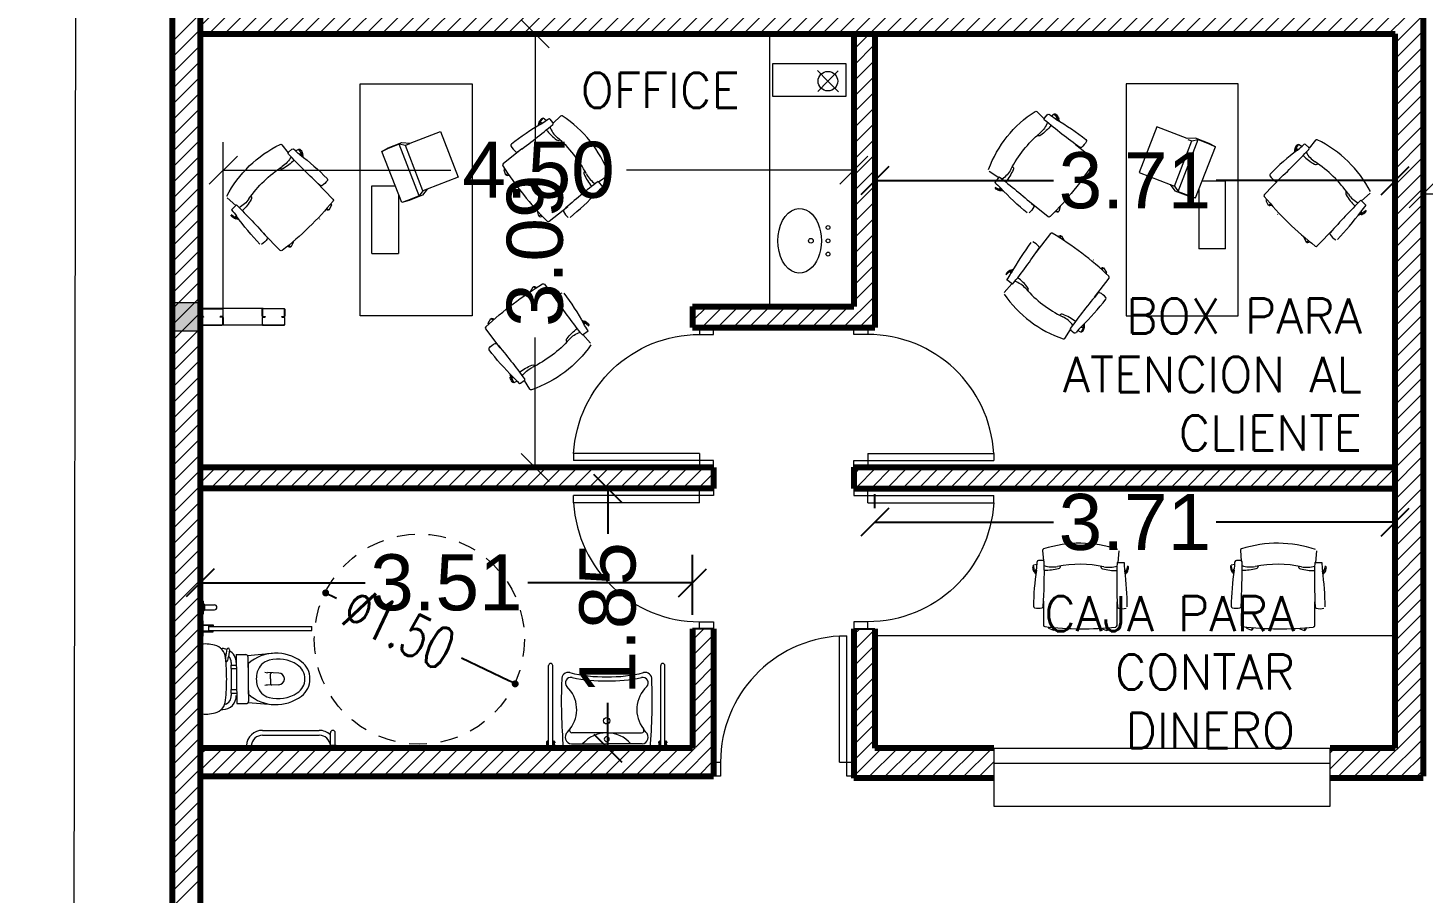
# Model space of a CAD drawing. Header units: inches. Extents: x 2 to 337, y 2 to 182.
# Drawn here: x 28.96 to 38.92, y 112.32 to 118.49 of the extents above; entities that cross this region are included whole.
import ezdxf

# ---------------------------------------------------------------- set-up
doc = ezdxf.new("R2010")
doc.units = ezdxf.units.IN
doc.header["$MEASUREMENT"] = 0
for name, pattern in [('ACAD_ISO10W100', [18, 12, -3, 0, -3]), ('HIDDEN2', [4.7625, 3.175, -1.5875]), ('LÍNEAS_OCULTAS2', [0.1875, 0.125, -0.0625])]:
    doc.linetypes.add(name, pattern=pattern)
for name, color, linetype, lineweight in [('01 eje', 30, 'ACAD_ISO10W100', 9), ('ARQ-CARPINTERIAS', 4, 'Continuous', 9), ('IS-SANITARIOS', 6, 'Continuous', 9), ('L COTAS', 1, 'Continuous', 9), ('L EQUIP', 6, 'Continuous', 9), ('l muro', 5, 'Continuous', 80), ('L PROYEC', 4, 'HIDDEN2', 9), ('LAVADO MU', 10, 'Continuous', 5), ('smr acero', 170, 'Continuous', 15)]:
    doc.layers.add(name, color=color, linetype=linetype, lineweight=lineweight)
for name, color, linetype in [('01-COTAS ESTRUCTURA', 9, 'Continuous'), ('ARQ-TXTS LOCAL', 3, 'Continuous'), ('nnn', 32, 'Continuous')]:
    doc.layers.add(name, color=color, linetype=linetype)
doc.styles.add('2mm para 1.100', font='ARIAL.TTF')
doc.styles.add('COTAS', font='ROMANS.shx', dxfattribs={"width": 0.7})
doc.styles.add('RomanS', font='romans.shx')
doc.dimstyles.new('COTA-S-S-2-100', dxfattribs={"dimtxt": 0.3, "dimasz": 0.05, "dimexe": 0, "dimexo": 0, "dimgap": 0.08, "dimtad": 1, "dimzin": 0, "dimdsep": 46, "dimtxsty": 'COTAS', "dimblk1": 'DOT', "dimblk2": 'DOT', "dimsah": 1, "dimcen": 0.1, "dimclrd": 1, "dimclre": 252, "dimclrt": 2, "dimadec": 0, "dimazin": 0, "dimtfac": 1, "dimtix": 1, "dimtmove": 2, "dimatfit": 3, "dimldrblk": 'DOT', "dimfxl": 0, "dimtolj": 1, "dimtzin": 0, "dimarcsym": 0})
doc.dimstyles.new('cotas 1.100', dxfattribs={"dimscale": 2, "dimtxt": 0.2, "dimasz": 0.1, "dimexe": 0.1, "dimexo": 0.05, "dimgap": 0.05, "dimtad": 0, "dimzin": 0, "dimdsep": 46, "dimtxsty": '2mm para 1.100', "dimblk": 'OBLIQUE', "dimcen": 0.09, "dimclrd": 256, "dimclre": 256, "dimclrt": 256, "dimaunit": 1, "dimadec": 3, "dimazin": 0, "dimtfac": 1, "dimtofl": 0, "dimtmove": 2, "dimatfit": 3, "dimfxl": 0, "dimtolj": 1, "dimtzin": 0, "dimlwd": -1, "dimlwe": -1, "dimarcsym": 0})

# ---------------------------------------------------------------- blocks, each defined once
blk = doc.blocks.new('terreno1')
at = {"layer": '01 eje', "ltscale": 0.05}
blk.add_line((2858.8129, 860.3283), (2858.8129, 730.799), dxfattribs=at)
blk = doc.blocks.new('KÑ´KÑ´KLÑ')
at = {"linetype": 'ByBlock'}
for p, q in [((-0.4898, 0.87), (-0.6165, 0.5446)), ((-0.2738, 0.7859), (-0.4898, 0.87)), ((-0.365, 0.4467), (-0.2394, 0.7691)), ((-0.3387, 0.4092), (-0.1947, 0.779)), ((-0.2143, 0.79), (-0.2738, 0.7859)), ((-0.269, 0.7807), (-0.2394, 0.7691)), ((-0.2394, 0.7691), (-0.1947, 0.779)), ((-0.1167, 0.752), (-0.2143, 0.79)), ((-0.2133, 0.3637), (-0.0716, 0.7276)), ((-0.1947, 0.779), (-0.1178, 0.749)), ((-0.1178, 0.749), (-0.0716, 0.7276)), ((-0.0716, 0.7276), (-0.1167, 0.752)), ((-0.6165, 0.5446), (-0.3946, 0.4582)), ((-0.3946, 0.4582), (-0.3606, 0.4143)), ((-0.3946, 0.4582), (-0.365, 0.4467)), ((-0.365, 0.4467), (-0.3387, 0.4092)), ((-0.3606, 0.4143), (-0.2659, 0.3774)), ((-0.3387, 0.4092), (-0.2618, 0.3792)), ((-0.1905, 0.4224), (-0.1905, 0)), ((0, 0.4826), (-0.167, 0.4826)), ((0, 0), (0, 0.4826)), ((-0.2659, 0.3774), (-0.2133, 0.3637)), ((-0.2618, 0.3792), (-0.2133, 0.3637)), ((0, 0), (-0.1905, 0))]:
    blk.add_line(p, q, dxfattribs=at)
blk = doc.blocks.new('HLHLHL')
at = {"linetype": 'ByBlock'}
for p, q in [((-0.151, 0.6844), (-0.1251, 0.7272)), ((-0.1023, 0.7134), (-0.1251, 0.7272)), ((-0.0533, 0.7047), (-0.0751, 0.7259)), ((-0.0044, 0.7577), (-0.0507, 0.7006)), ((-0.1498, 0.6781), (-0.1486, 0.6757)), ((-0.1468, 0.6831), (-0.1446, 0.6789)), ((-0.1428, 0.6861), (-0.1406, 0.682)), ((-0.1379, 0.6877), (-0.1365, 0.6851)), ((-0.2509, 0.4912), (-0.3697, 0.3692)), ((-0.35, 0.3317), (-0.3585, 0.3277)), ((-0.3585, 0.3277), (-0.3422, 0.2933)), ((-0.3243, 0.3018), (-0.3422, 0.2933)), ((0.3194, 0.3283), (0.3555, 0.2931)), ((0.3851, 0.3785), (0.3232, 0.3246)), ((-0.2737, 0.2276), (-0.275, 0.2285)), ((0.3094, 0.231), (0.307, 0.2322)), ((0.3142, 0.2342), (0.31, 0.2363)), ((0.3172, 0.2383), (0.313, 0.2404)), ((0.3157, 0.23), (0.3578, 0.257)), ((0.3186, 0.2432), (0.316, 0.2445)), ((0.0065, 0.003), (0.1253, 0.125)), ((-0.087, 0.0656), (-0.0723, 0.0306)), ((-0.0528, 0.0388), (-0.0723, 0.0306))]:
    blk.add_line(p, q, dxfattribs=at)
for centre, radius, start, end in [((-0.0607, 0.6579), 0.1, 139.91299, 157.81067), ((-0.1296, 0.7158), 0.01, 70.95789, 139.91299), ((-0.4379, 1.0841), 0.5, 307.44147, 314.24504), ((-0.082, 0.7187), 0.01, 45.7661, 134.24504), ((-0.0602, 0.6975), 0.01, 317.23744, 45.7661), ((0.0034, 0.7514), 0.01, 63.98188, 140.98507), ((-0.364, -0.0013), 0.8476, 27.55031, 63.98188), ((1.0047, -0.7999), 1.8728, 127.44147, 135.37421), ((-2.9674, 3.386), 3.9698, 312.64761, 317.23744), ((-0.1358, 0.6729), 0.02, 68.14173, 187.57547), ((-0.144, 0.6919), 0.01, 157.81067, 226.76577), ((0.1656, 0.9056), 0.3653, 224.86043, 240.98534), ((0.0929, 0.7577), 0.185, 207.75984, 237.07494), ((-0.467, -0.107), 0.8451, 34.45725, 57.07494), ((-0.3211, 0.5087), 0.01, 135.37421, 213.23348), ((-0.2249, 0.5717), 0.125, 213.23348, 238.68245), ((-0.0019, 0.6036), 0.02, 240.98534, 315.7661), ((-0.2847, 0.4735), 0.01, 238.68245, 312.64761), ((-0.3625, 0.3623), 0.01, 135.7661, 219.4478), ((1.4092, 1.82), 2.3044, 219.4478, 232.08439), ((-0.3467, 0.3309), 0.01, 141.80642, 193.28167), ((3.0916, -2.5131), 3.9698, 134.29476, 138.88458), ((0.2309, 0.3769), 0.02, 135.7661, 210.54685), ((0.5283, 0.5524), 0.3653, 210.54685, 226.67176), ((0.3824, 0.4758), 0.185, 214.45725, 243.77235), ((-0.3323, 0.3004), 0.01, 217.47379, 286.42889), ((-0.3577, 0.3867), 0.1, 286.42889, 293.27884), ((-1.199, 1.3456), 1.8728, 316.15798, 324.09072), ((-1.199, 1.3456), 1.8728, 316.15798, 324.09072), ((0.3037, 0.2449), 0.02, 263.95672, 23.39046), ((0.323, 0.2372), 0.01, 224.76642, 293.72152), ((0.7229, -0.0461), 0.5, 137.28715, 144.09072), ((0.2868, 0.3196), 0.1, 293.72152, 311.6192), ((0.3465, 0.2523), 0.01, 311.6192, 20.5743), ((-0.062, 0.0372), 0.01, 214.95789, 283.91299), ((-0.0837, 0.1246), 0.1, 283.91299, 292.80542), ((-0.0007, 0.01), 0.01, 232.08439, 315.7661), ((0.1084, 0.0907), 0.01, 138.88458, 212.84974), ((0.205, 0.1531), 0.125, 212.84974, 238.29871)]:
    blk.add_arc(centre, radius, start, end, dxfattribs=at)
blk = doc.blocks.new('_Oblique')
at = {"color": 0, "linetype": 'ByBlock', "lineweight": -2}
blk.add_line((-0.5, -0.5), (0.5, 0.5), dxfattribs=at)
blk = doc.blocks.new('*D95')
at = {"layer": 'Defpoints', "color": 0}
for p in [(29.3606, 156.7693), (30.1906, 156.768), (29.9908, 31.9487)]:
    blk.add_point(p, dxfattribs=at)
at = {"layer": 'L COTAS'}
for p, q in [((30.0906, 156.7681), (29.1606, 156.7696)), ((29.3606, 156.7693), (29.2621, 95.2691)), ((29.1607, 31.95), (29.2592, 93.4503)), ((29.8908, 31.9489), (28.9607, 31.9503))]:
    blk.add_line(p, q, dxfattribs=at)
at = {"layer": 'L COTAS', "xscale": 0.2, "yscale": 0.2, "zscale": 0.2}
for p, rotation in [((29.3606, 156.7693), 89.90828215739022), ((29.1607, 31.95), 269.9082821573902)]:
    blk.add_blockref('_Oblique', p, dxfattribs=dict(at, rotation=rotation))
at = {"layer": 'L COTAS', "insert": (29.2606, 94.3597), "char_height": 0.4, "attachment_point": 5, "rotation": 89.90828, "style": '2mm para 1.100'}
blk.add_mtext('\\A1;124.82', dxfattribs=at)
blk = doc.blocks.new('*D213')
at = {"layer": 'Defpoints', "color": 0}
for p in [(38.9159, 117.3093), (44.7683, 117.3093), (38.9159, 117.1262)]:
    blk.add_point(p, dxfattribs=at)
at = {"layer": 'L COTAS'}
for p, q in [((38.9159, 117.2262), (38.9159, 117.5093)), ((44.7683, 117.4093), (44.7683, 117.5093)), ((38.9159, 117.3093), (41.2211, 117.3093)), ((44.7683, 117.3093), (42.4631, 117.3093))]:
    blk.add_line(p, q, dxfattribs=at)
at = {"layer": 'L COTAS', "xscale": 0.2, "yscale": 0.2, "zscale": 0.2, "rotation": 180}
blk.add_blockref('_Oblique', (38.9159, 117.3093), dxfattribs=at)
at = {"layer": 'L COTAS', "xscale": 0.2, "yscale": 0.2, "zscale": 0.2}
blk.add_blockref('_Oblique', (44.7683, 117.3093), dxfattribs=at)
at = {"layer": 'L COTAS', "insert": (41.8421, 117.3093), "char_height": 0.4, "attachment_point": 5, "style": '2mm para 1.100'}
blk.add_mtext('\\A1;5.85', dxfattribs=at)
blk = doc.blocks.new('lav 2')
at = {"layer": 'L EQUIP'}
for centre, radius in [((912.3155, -474.6043), 0.0138), ((912.1932, -474.6995, -0.02), 0.0168), ((912.3156, -474.6993, -0.02), 0.0138), ((912.3157, -474.7943), 0.0138)]:
    blk.add_circle(centre, radius, dxfattribs=at)
at = {"layer": 'L EQUIP', "extrusion": (0, 0, -1)}
for start_param, end_param in [(5.814355, 9.893608), (3.610423, 5.814355)]:
    blk.add_ellipse((912.1124, -474.6996), major_axis=(0.0003, -0.2305), ratio=0.673946, start_param=start_param, end_param=end_param, dxfattribs=at)
blk = doc.blocks.new('*D72')
at = {"layer": 'Defpoints', "color": 0}
for p in [(34.8534, 117.4774), (34.8534, 117.4774), (30.3552, 116.2722)]:
    blk.add_point(p, dxfattribs=at)
at = {"layer": 'L COTAS'}
for p, q in [((30.3552, 116.3722), (30.3552, 117.6774)), ((34.8534, 117.5774), (34.8534, 117.6774)), ((30.3552, 117.4774), (31.9774, 117.4774)), ((34.8534, 117.4774), (33.2312, 117.4774))]:
    blk.add_line(p, q, dxfattribs=at)
at = {"layer": 'L COTAS', "xscale": 0.2, "yscale": 0.2, "zscale": 0.2, "rotation": 180}
blk.add_blockref('_Oblique', (30.3552, 117.4774), dxfattribs=at)
at = {"layer": 'L COTAS', "xscale": 0.2, "yscale": 0.2, "zscale": 0.2}
blk.add_blockref('_Oblique', (34.8534, 117.4774), dxfattribs=at)
at = {"layer": 'L COTAS', "insert": (32.6043, 117.4774), "char_height": 0.4, "attachment_point": 5, "style": '2mm para 1.100'}
blk.add_mtext('\\A1;4.50', dxfattribs=at)
blk = doc.blocks.new('*D73')
at = {"layer": 'Defpoints', "color": 0}
for p in [(31.8583, 118.4498), (32.58, 118.4498), (31.8583, 115.355)]:
    blk.add_point(p, dxfattribs=at)
at = {"layer": 'L COTAS'}
for p, q in [((31.9583, 118.4498), (32.78, 118.4498)), ((32.58, 118.4498), (32.58, 117.5222)), ((32.58, 115.355), (32.58, 116.2826)), ((31.9583, 115.355), (32.78, 115.355))]:
    blk.add_line(p, q, dxfattribs=at)
at = {"layer": 'L COTAS', "xscale": 0.2, "yscale": 0.2, "zscale": 0.2}
for p, rotation in [((32.58, 118.4498), 90), ((32.58, 115.355), 270)]:
    blk.add_blockref('_Oblique', p, dxfattribs=dict(at, rotation=rotation))
at = {"layer": 'L COTAS', "insert": (32.58, 116.9024), "char_height": 0.4, "attachment_point": 5, "rotation": 90, "style": '2mm para 1.100'}
blk.add_mtext('\\A1;3.09', dxfattribs=at)
blk = doc.blocks.new('SE-PM01$0$P3')
for p, q in [((6.9999, 19.56), (6.0999, 19.56)), ((6.0999, 19.5086), (6.0999, 19.56)), ((6.9999, 19.5086), (6.9999, 19.56))]:
    blk.add_line(p, q)
at = {"ltscale": 200}
blk.add_line((6.9999, 19.5086), (6.0999, 19.5086), dxfattribs=at)
for points in [[(7.0999, 19.61), (7.0999, 19.56), (6.9999, 19.56), (6.9999, 19.61)], [(7.0999, 18.66), (7.0999, 18.61), (6.9999, 18.61), (6.9999, 18.66)]]:
    blk.add_lwpolyline(points, close=True, dxfattribs=at)
blk.add_arc((6.9999, 19.56), 0.9, 183.27628, 270, dxfattribs=at)
blk = doc.blocks.new('BAREBA60VS')
for p, q in [((-0.049, 0.0028), (-0.049, -0.0012)), ((-0.049, 0.0028), (0.049, 0.0028)), ((0.049, 0.0028), (0.049, -0.0012)), ((-0.049, -0.0012), (0.049, -0.0012)), ((-0.0348, -0.012), (-0.0348, -0.006)), ((-0.0338, -0.003), (-0.0264, -0.003)), ((-0.0338, -0.015), (-0.0338, -0.003)), ((-0.0338, -0.009), (-0.0264, -0.009)), ((-0.0338, -0.015), (-0.0264, -0.015)), ((-0.0298, -0.0415), (-0.0298, -0.0341)), ((-0.0298, -0.0341), (-0.0261, -0.0341)), ((-0.0298, -0.0415), (-0.0261, -0.0415)), ((-0.0264, -0.015), (-0.0264, -0.003)), ((-0.0262, -0.0012), (-0.0262, -0.0442)), ((-0.0222, -0.0012), (-0.0222, -0.0442)), ((-0.022, -0.0378), (-0.022, -0.0329)), ((-0.022, -0.0378), (-0.022, -0.0428)), ((-0.0201, -0.0378), (-0.0201, -0.0329)), ((-0.0201, -0.0341), (-0.0199, -0.0341)), ((-0.0201, -0.0378), (-0.0201, -0.0428)), ((-0.0201, -0.0415), (-0.0199, -0.0415)), ((-0.0199, -0.0341), (-0.0199, -0.032)), ((-0.0199, -0.0415), (-0.0199, -0.0437)), ((-0.015, -0.0012), (-0.015, -0.5862)), ((0.015, -0.0012), (0.015, -0.5862)), ((0.0199, -0.0341), (0.0199, -0.032)), ((0.0201, -0.0341), (0.0199, -0.0341)), ((0.0199, -0.0415), (0.0199, -0.0437)), ((0.0201, -0.0415), (0.0199, -0.0415)), ((0.0201, -0.0378), (0.0201, -0.0329)), ((0.0201, -0.0378), (0.0201, -0.0428)), ((0.022, -0.0378), (0.022, -0.0329)), ((0.022, -0.0378), (0.022, -0.0428)), ((0.0222, -0.0012), (0.0222, -0.0442)), ((0.0298, -0.0341), (0.0261, -0.0341)), ((0.0298, -0.0415), (0.0261, -0.0415)), ((0.0262, -0.0012), (0.0262, -0.0442)), ((0.0338, -0.003), (0.0264, -0.003)), ((0.0264, -0.015), (0.0264, -0.003)), ((0.0338, -0.009), (0.0264, -0.009)), ((0.0338, -0.015), (0.0264, -0.015)), ((0.0298, -0.0415), (0.0298, -0.0341)), ((0.0338, -0.015), (0.0338, -0.003)), ((0.0348, -0.012), (0.0348, -0.006))]:
    blk.add_line(p, q)
for centre, radius, start, end in [((-0.0343, -0.009), 0.00515, 90, 270), ((-0.0297, -0.006), 0.00505, 143.53927, 216.46073), ((-0.0297, -0.012), 0.00505, 143.53927, 216.46073), ((-0.0242, -0.0442), 0.002, 180, 0), ((-0.0211, -0.0329), 0.000924, 0, 180), ((-0.0211, -0.0428), 0.000924, 180, 0), ((-0.0224, -0.0378), 0.0064, 293.1798, 66.8202), ((0.0224, -0.0378), 0.0064, 113.1798, 246.8202), ((0.0211, -0.0329), 0.000924, 0, 180), ((0.0211, -0.0428), 0.000924, 180, 0), ((0.0242, -0.0442), 0.002, 180, 0), ((0.0297, -0.006), 0.00505, 323.53927, 36.46073), ((0.0297, -0.012), 0.00505, 323.53927, 36.46073), ((0.0343, -0.009), 0.00515, 270, 90), ((0, -0.5862), 0.015, 180, 0)]:
    blk.add_arc(centre, radius, start, end)
blk = doc.blocks.new('LAVATVS')
for p, q in [((0, 0), (-0.31, 0)), ((0, 0), (0.31, 0)), ((-0.2521, -0.0292), (-0.0002, -0.0292)), ((0.2521, -0.0292), (0.0002, -0.0292)), ((-0.2797, -0.1136), (-0.2619, -0.1358)), ((-0.0002, -0.1084), (-0.2486, -0.1084)), ((0.0002, -0.1084), (0.2486, -0.1084)), ((0.2797, -0.1136), (0.2619, -0.1358))]:
    blk.add_line(p, q)
blk.add_circle((0.0002, -0.1944), 0.0225)
for centre, radius, start, end in [((3.5059, -0.333), 3.8304, 175.01208, 182.31365), ((-3.5059, -0.333), 3.8304, 357.68635, 4.98792), ((-0.247, -0.0775), 0.0487, 96.08018, 227.82749), ((-0.0002, 0.1175), 0.226, 220.48229, 270), ((0.0002, -0.0636), 0.0175, 90, 270), ((0.0002, 0.1175), 0.226, 270, 319.51771), ((0.0002, -0.0636), 0.0175, 270, 90), ((0.247, -0.0775), 0.0487, 312.17251, 83.91982), ((-0.4382, -0.2741), 0.224, 312.98075, 38.12389), ((-0.2486, -0.1254), 0.0169, 90, 218.12389), ((0.4382, -0.2741), 0.224, 141.87611, 227.01925), ((0.2486, -0.1254), 0.0169, 321.87611, 90), ((-0.2742, -0.492), 0.0474, 174.70169, 283.49377), ((-0.256, -0.4645), 0.0397, 138.03371, 282.1111), ((-0.0245, -1.5005), 1.0219, 88.59015, 102.6135), ((0.0245, -1.5005), 1.0219, 77.3865, 91.40985), ((0.0142, -1.5817), 1.102, 90.73498, 90.74064), ((0.256, -0.4645), 0.0397, 257.8889, 41.96629), ((0.2742, -0.492), 0.0474, 256.50623, 5.29831), ((-0.025, -1.4861), 0.9775, 88.54245, 104.1034), ((0.0135, -1.5678), 1.059, 90.72331, 90.7292), ((0.025, -1.4861), 0.9775, 75.8966, 91.45755)]:
    blk.add_arc(centre, radius, start, end)
blk = doc.blocks.new('_Dot')
at = {"color": 0, "linetype": 'ByBlock', "lineweight": -2}
blk.add_line((-0.5, 0), (-1, 0), dxfattribs=at)
at = {"color": 0, "linetype": 'ByBlock', "const_width": 0.5}
blk.add_lwpolyline([(-0.25, 0, 1), (0.25, 0, 1)], format="xyb", close=True, dxfattribs=at)
blk = doc.blocks.new('*D185')
at = {"layer": 'Defpoints', "color": 0}
for p in [(31.0854, 114.4606), (32.4378, 113.8117)]:
    blk.add_point(p, dxfattribs=at)
at = {"layer": 'nnn', "color": 1, "lineweight": -2}
for p, q in [((31.1305, 114.4389), (31.1633, 114.4232)), ((32.3927, 113.8333), (32.0558, 113.9949))]:
    blk.add_line(p, q, dxfattribs=at)
at = {"layer": 'nnn', "color": 1, "lineweight": -2, "xscale": 0.05, "yscale": 0.05, "zscale": 0.05}
for p, rotation in [((31.0854, 114.4606), 154.3678128182434), ((32.4378, 113.8117), 334.3678128182434)]:
    blk.add_blockref('_Dot', p, dxfattribs=dict(at, rotation=rotation))
at = {"layer": 'nnn', "color": 3, "insert": (31.6095, 114.2091), "char_height": 0.3, "attachment_point": 5, "rotation": 334.36781, "style": 'COTAS'}
blk.add_mtext('\\A1;∅1.50', dxfattribs=at)
blk = doc.blocks.new('*D243')
for p, q in [((38.7159, 117.5024), (38.7159, 117.6024)), ((35.0034, 117.4024), (36.2789, 117.4024)), ((38.7159, 117.4024), (37.4404, 117.4024)), ((35.0034, 117.3024), (35.0034, 117.2024))]:
    blk.add_line(p, q)
at = {"layer": 'Defpoints', "color": 0}
for p in [(35.0034, 117.4024), (38.7159, 117.4024), (38.7159, 117.4024)]:
    blk.add_point(p, dxfattribs=at)
at = {"xscale": 0.2, "yscale": 0.2, "zscale": 0.2, "rotation": 180}
blk.add_blockref('_Oblique', (35.0034, 117.4024), dxfattribs=at)
at = {"xscale": 0.2, "yscale": 0.2, "zscale": 0.2}
blk.add_blockref('_Oblique', (38.7159, 117.4024), dxfattribs=at)
at = {"insert": (36.8596, 117.4024), "char_height": 0.4, "attachment_point": 5, "style": '2mm para 1.100'}
blk.add_mtext('\\A1;3.71', dxfattribs=at)
blk = doc.blocks.new('*D244')
for p, q in [((33.7034, 114.305), (33.7034, 114.7334)), ((30.1907, 114.5635), (30.1907, 114.3334)), ((30.1907, 114.5334), (31.3663, 114.5334)), ((33.7034, 114.5334), (32.5278, 114.5334))]:
    blk.add_line(p, q)
at = {"layer": 'Defpoints', "color": 0}
for p in [(30.1907, 114.6635), (33.7034, 114.5334), (33.7034, 114.205)]:
    blk.add_point(p, dxfattribs=at)
at = {"xscale": 0.2, "yscale": 0.2, "zscale": 0.2, "rotation": 180}
blk.add_blockref('_Oblique', (30.1907, 114.5334), dxfattribs=at)
at = {"xscale": 0.2, "yscale": 0.2, "zscale": 0.2}
blk.add_blockref('_Oblique', (33.7034, 114.5334), dxfattribs=at)
at = {"insert": (31.947, 114.5334), "char_height": 0.4, "attachment_point": 5, "style": '2mm para 1.100'}
blk.add_mtext('\\A1;3.51', dxfattribs=at)
blk = doc.blocks.new('*D186')
for p, q in [((35.0034, 115.0644), (35.0034, 115.1644)), ((35.0034, 114.9644), (36.2789, 114.9644)), ((38.7159, 114.9644), (37.4404, 114.9644)), ((38.7159, 114.8644), (38.7159, 114.7644))]:
    blk.add_line(p, q)
at = {"layer": 'Defpoints', "color": 0}
for p in [(35.0034, 114.9644), (38.7159, 114.9644), (38.7159, 114.9644)]:
    blk.add_point(p, dxfattribs=at)
at = {"xscale": 0.2, "yscale": 0.2, "zscale": 0.2, "rotation": 180}
blk.add_blockref('_Oblique', (35.0034, 114.9644), dxfattribs=at)
at = {"xscale": 0.2, "yscale": 0.2, "zscale": 0.2}
blk.add_blockref('_Oblique', (38.7159, 114.9644), dxfattribs=at)
at = {"insert": (36.8596, 114.9644), "char_height": 0.4, "attachment_point": 5, "style": '2mm para 1.100'}
blk.add_mtext('\\A1;3.71', dxfattribs=at)
blk = doc.blocks.new('*D245')
for p, q in [((32.0471, 115.205), (33.2989, 115.205)), ((33.0989, 115.205), (33.0989, 114.8815)), ((33.0989, 113.3537), (33.0989, 113.6772)), ((32.0471, 113.3537), (33.2989, 113.3537))]:
    blk.add_line(p, q)
at = {"layer": 'Defpoints', "color": 0}
for p in [(31.9471, 115.205), (33.0989, 115.205), (31.9471, 113.3537)]:
    blk.add_point(p, dxfattribs=at)
at = {"xscale": 0.2, "yscale": 0.2, "zscale": 0.2}
for p, rotation in [((33.0989, 115.205), 90), ((33.0989, 113.3537), 270)]:
    blk.add_blockref('_Oblique', p, dxfattribs=dict(at, rotation=rotation))
at = {"insert": (33.0989, 114.2793), "char_height": 0.4, "attachment_point": 5, "rotation": 90, "style": '2mm para 1.100'}
blk.add_mtext('\\A1;1.85', dxfattribs=at)
blk = doc.blocks.new('base1')
at = {"layer": 'smr acero'}
h = blk.add_hatch(color=256, dxfattribs=at)
h.dxf.hatch_style = 1
h.paths.add_polyline_path([(4862.6652, 1040.7971), (4862.6652, 1040.5971), (4862.4652, 1040.5971), (4862.4652, 1040.7971)])
for p, q in [((4863.1112, 1040.7572), (4862.8092, 1040.7572)), ((4863.1112, 1040.6372), (4862.8092, 1040.6372))]:
    blk.add_line(p, q, dxfattribs=at)
blk.add_lwpolyline([(4862.4652, 1040.5971), (4862.6652, 1040.5971), (4862.6652, 1040.7971), (4862.4652, 1040.7971)], close=True, dxfattribs=at)
for points in [[(4862.8192, 1040.7572), (4862.6712, 1040.7572, 0.414214), (4862.6652, 1040.7512), (4862.6652, 1040.7032, 0.414214), (4862.6712, 1040.6972), (4862.6852, 1040.6972), (4862.6852, 1040.6992), (4862.6732, 1040.6992, -0.414214), (4862.6672, 1040.7052), (4862.6672, 1040.7492, -0.414214), (4862.6732, 1040.7552), (4862.8172, 1040.7552, -0.414214), (4862.8232, 1040.7492), (4862.8232, 1040.7052, -0.414214), (4862.8172, 1040.6992), (4862.8052, 1040.6992), (4862.8052, 1040.6972), (4862.8192, 1040.6972, 0.414214), (4862.8252, 1040.7032), (4862.8252, 1040.7512, 0.414214)], [(4863.1112, 1040.7572), (4863.2592, 1040.7572, -0.414214), (4863.2652, 1040.7512), (4863.2652, 1040.7032, -0.414214), (4863.2592, 1040.6972), (4863.2452, 1040.6972), (4863.2452, 1040.6992), (4863.2572, 1040.6992, 0.414214), (4863.2632, 1040.7052), (4863.2632, 1040.7492, 0.414214), (4863.2572, 1040.7552), (4863.1132, 1040.7552, 0.414214), (4863.1072, 1040.7492), (4863.1072, 1040.7052, 0.414214), (4863.1132, 1040.6992), (4863.1252, 1040.6992), (4863.1252, 1040.6972), (4863.1112, 1040.6972, -0.414214), (4863.1052, 1040.7032), (4863.1052, 1040.7512, -0.414214)], [(4862.8192, 1040.6372), (4862.6712, 1040.6372, -0.414214), (4862.6652, 1040.6432), (4862.6652, 1040.6912, -0.414214), (4862.6712, 1040.6972), (4862.6852, 1040.6972), (4862.6852, 1040.6952), (4862.6732, 1040.6952, 0.414214), (4862.6672, 1040.6892), (4862.6672, 1040.6452, 0.414214), (4862.6732, 1040.6392), (4862.8172, 1040.6392, 0.414214), (4862.8232, 1040.6452), (4862.8232, 1040.6892, 0.414214), (4862.8172, 1040.6952), (4862.8052, 1040.6952), (4862.8052, 1040.6972), (4862.8192, 1040.6972, -0.414214), (4862.8252, 1040.6912), (4862.8252, 1040.6432, -0.414214)], [(4863.1112, 1040.6372), (4863.2592, 1040.6372, 0.414214), (4863.2652, 1040.6432), (4863.2652, 1040.6912, 0.414214), (4863.2592, 1040.6972), (4863.2452, 1040.6972), (4863.2452, 1040.6952), (4863.2572, 1040.6952, -0.414214), (4863.2632, 1040.6892), (4863.2632, 1040.6452, -0.414214), (4863.2572, 1040.6392), (4863.1132, 1040.6392, -0.414214), (4863.1072, 1040.6452), (4863.1072, 1040.6892, -0.414214), (4863.1132, 1040.6952), (4863.1252, 1040.6952), (4863.1252, 1040.6972), (4863.1112, 1040.6972, 0.414214), (4863.1052, 1040.6912), (4863.1052, 1040.6432, 0.414214)]]:
    blk.add_lwpolyline(points, format="xyb", close=True, dxfattribs=at)

msp = doc.modelspace()

# ---------------------------------------------------------------- hatches: boundary and pattern name
at = {"layer": 'LAVADO MU'}
h = msp.add_hatch(dxfattribs=at)
h.set_pattern_fill('ANSI31', color=256, scale=0.025)
h.set_pattern_definition([(45, (-3417.4665, -703.44083), (-0.0561266008, 0.0561266008), [])])
h.paths.add_polyline_path([(38.9159, 124.3504), (38.7159, 124.3504), (38.7159, 118.6498), (30.1908, 118.6498), (30.1908, 118.4498), (34.8534, 118.4498), (34.8534, 116.505), (33.7034, 116.505), (33.7034, 116.355), (35.0034, 116.355), (35.0034, 118.4498), (38.7159, 118.4498), (38.7159, 115.3568), (34.8534, 115.3568), (34.8534, 115.2068), (38.7159, 115.2068), (38.7159, 113.3537), (38.2534, 113.3537), (38.2534, 113.1382), (38.9159, 113.1537)])
h = msp.add_hatch(dxfattribs=at)
h.set_pattern_fill('ANSI31', color=256, scale=0.025)
h.set_pattern_definition([(45, (-3424.58605, -711.23601), (-0.0561266008, 0.0561266008), [])])
h.paths.add_polyline_path([(33.8534, 115.355), (30.1908, 115.355), (30.1908, 115.205), (30.6619, 115.205), (30.6619, 115.205), (30.7619, 115.205), (33.8534, 115.205)])
h = msp.add_hatch(dxfattribs=at)
h.set_pattern_fill('ANSI31', color=256, scale=0.025)
h.set_pattern_definition([(45, (-3424.58605, -713.287246), (-0.0561266008, 0.0561266008), [])])
h.paths.add_polyline_path([(33.726, 113.3537), (30.1908, 113.3537), (30.1908, 113.1537), (30.6619, 113.1538), (30.6619, 113.1538), (30.7619, 113.1538), (33.8534, 113.1537), (33.8534, 114.205), (33.7034, 114.205)])
h = msp.add_hatch(dxfattribs=at)
h.set_pattern_fill('ANSI31', color=256, scale=0.025)
h.set_pattern_definition([(45, (-3419.8982, -713.30277), (-0.0561266008, 0.0561266008), [])])
h.paths.add_polyline_path([(35.8534, 113.3537), (35.0034, 113.3537), (35.0034, 114.205), (34.8534, 114.205), (34.8534, 113.1382), (35.3498, 113.1383), (35.4498, 113.1383), (35.8534, 113.1383)])

# ---------------------------------------------------------------- linework, layer by layer
for p, q in [((33.8534, 114.205), (33.7034, 114.205)), ((34.8534, 114.205), (34.8534, 114.205)), ((34.8534, 114.205), (35.0034, 114.205))]:
    msp.add_line(p, q)
at = {"layer": 'IS-SANITARIOS'}
for p, q in [((34.2534, 118.4498), (34.2534, 116.505)), ((34.5937, 118.1877, -0.04), (34.669, 118.1124, -0.04)), ((34.669, 118.1124, -0.04), (34.7417, 118.1851, -0.04)), ((34.669, 118.1124, -0.04), (34.5963, 118.0397, -0.04)), ((34.669, 118.1124, -0.04), (34.7444, 118.037, -0.04)), ((34.669, 118.1124, -0.04), (34.7444, 118.037, -0.04)), ((30.2071, 114.312), (30.2071, 114.402)), ((30.2071, 114.402), (30.2146, 114.402)), ((30.2146, 114.312), (30.2146, 114.402)), ((30.2021, 114.3749), (30.2921, 114.3749)), ((30.2021, 114.3399), (30.2921, 114.3399)), ((30.2071, 114.312), (30.2146, 114.312)), ((30.2146, 114.3845), (30.2221, 114.3749)), ((30.2146, 114.3295), (30.2221, 114.3398)), ((30.2221, 114.3398), (30.2221, 114.3749)), ((30.1921, 114.232), (30.2821, 114.232)), ((30.2821, 114.227), (30.1921, 114.227)), ((30.2071, 114.262), (30.2071, 114.152)), ((30.2121, 114.262), (30.2071, 114.262)), ((30.2121, 114.152), (30.2121, 114.262)), ((30.2521, 114.187), (30.2521, 114.227)), ((30.2521, 114.222), (30.9873, 114.222)), ((30.2521, 114.192), (30.9873, 114.192)), ((30.2821, 114.232), (30.2821, 114.227)), ((30.2821, 114.227), (30.2821, 114.222)), ((30.2821, 114.187), (30.2821, 114.192)), ((30.9873, 114.192), (30.9873, 114.222)), ((30.2821, 114.187), (30.1921, 114.187)), ((30.1921, 114.182), (30.2821, 114.182)), ((30.2071, 114.0909), (30.2121, 114.0909)), ((30.2821, 114.182), (30.2821, 114.187)), ((38.7159, 114.1537), (35.0034, 114.1537)), ((30.3375, 114.0631), (30.3471, 114.0631)), ((30.3719, 113.9918), (30.3714, 113.9978)), ((30.38, 114.0584), (30.3716, 114.0024)), ((30.3737, 113.9681), (30.3719, 113.9918)), ((30.3998, 114.0554), (30.3922, 114.0053)), ((30.4471, 114.0209), (30.5156, 114.0209)), ((30.4471, 114.0209), (30.4508, 113.6706)), ((30.528, 114.0143), (30.705, 114.0298)), ((30.5306, 114.0059), (30.5344, 113.6856)), ((30.3757, 113.9683), (30.3737, 113.9681)), ((30.4091, 113.9459), (30.4471, 113.9459)), ((30.4091, 113.9459), (30.4091, 113.9209)), ((30.4091, 113.9209), (30.4471, 113.9209)), ((30.4121, 113.963), (30.4121, 113.9459)), ((30.4121, 113.9209), (30.4121, 113.7709)), ((30.5341, 113.7371), (30.5341, 113.9571)), ((30.7505, 113.8886), (30.6693, 113.8915)), ((30.7505, 113.8056), (30.6693, 113.8028)), ((30.6925, 113.8471), (30.6925, 113.8824)), ((30.6925, 113.8471), (30.6925, 113.8119)), ((30.4091, 113.7709), (30.4091, 113.7459)), ((30.4091, 113.7709), (30.4471, 113.7709)), ((30.4091, 113.7459), (30.4471, 113.7459)), ((30.4121, 113.7459), (30.4121, 113.7287)), ((30.3404, 113.6283), (30.3508, 113.6283)), ((30.4508, 113.6706), (30.5194, 113.6706)), ((30.5331, 113.6796), (30.7088, 113.6642)), ((30.6346, 113.4798), (31.0396, 113.4798)), ((30.6346, 113.4448), (31.0396, 113.4448)), ((31.1192, 113.3723), (31.1192, 113.4623)), ((31.1542, 113.3723), (31.1542, 113.4623)), ((30.4921, 113.3648), (30.5821, 113.3648)), ((30.4921, 113.3573), (30.4921, 113.3648)), ((30.4921, 113.3573), (30.5821, 113.3573)), ((30.5096, 113.3648), (30.5198, 113.3723)), ((30.5198, 113.3723), (30.5549, 113.3723)), ((30.5646, 113.3648), (30.5549, 113.3723)), ((30.5821, 113.3573), (30.5821, 113.3648)), ((31.0945, 113.3573), (31.0945, 113.3648)), ((31.1845, 113.3648), (31.0945, 113.3648)), ((31.1845, 113.3573), (31.0945, 113.3573)), ((31.112, 113.3648), (31.1217, 113.3723)), ((31.1568, 113.3723), (31.1217, 113.3723)), ((31.167, 113.3648), (31.1568, 113.3723)), ((31.1845, 113.3573), (31.1845, 113.3648)), ((35.8534, 113.3537), (35.8534, 113.1382)), ((35.8534, 113.3537), (38.2534, 113.3537)), ((38.2534, 113.1382), (38.2534, 113.3537)), ((35.8534, 113.246), (38.2534, 113.246)), ((35.8534, 113.1382), (35.8534, 112.9382)), ((38.2534, 112.9382), (38.2534, 113.1382)), ((35.8534, 112.9382), (38.2534, 112.9382))]:
    msp.add_line(p, q, dxfattribs=at)
at = {"layer": 'IS-SANITARIOS', "elevation": -0.04}
msp.add_lwpolyline([(34.2749, 118.0046), (34.7992, 118.0046), (34.7992, 118.2363), (34.2749, 118.2363)], close=True, dxfattribs=at)
at = {"layer": 'IS-SANITARIOS'}
for points in [[(31.3317, 116.4383), (31.3317, 118.0941), (32.1317, 118.0941), (32.1317, 116.4383)], [(37.5974, 116.4381), (37.5974, 118.0939), (36.7974, 118.0939), (36.7974, 116.4381)]]:
    msp.add_lwpolyline(points, close=True, dxfattribs=at)
msp.add_circle((34.669, 118.1124, -0.04), 0.07, dxfattribs=at)
for centre, radius, start, end in [((30.2921, 114.3574), 0.0175, 270, 90), ((30.2251, 113.8162), 0.28, 75.89467, 97.79993), ((30.268, 113.9869), 0.104, 5.78428, 75.89467), ((30.3471, 113.9631), 0.1, 70.86367, 90), ((30.3471, 113.963), 0.065, 65.05792, 75.40966), ((30.3913, 113.9994), 0.02, 171.43073, 184.43073), ((28.8791, 113.8462), 1.5, 0, 5.78428), ((30.3899, 114.0569), 0.01, 351.43073, 171.43072), ((30.2637, 114.0247), 0.13, 336.92087, 351.43073), ((30.3471, 113.963), 0.065, 0, 45.30363), ((30.3471, 113.9631), 0.1, 0, 58.88714), ((30.5156, 114.0059), 0.015, 0, 90), ((30.7312, 113.7309), 0.3, 52.75917, 131.05308), ((30.375, 113.9773), 0.009, 274.43074, 336.92087), ((30.7705, 113.8471), 0.18, 164.01875, 180), ((30.7128, 113.8637), 0.12, 105.08659, 164.01875), ((30.6725, 113.9814), 0.09, 255.90638, 268), ((30.7467, 113.7381), 0.25, 56.97802, 105.08659), ((30.7005, 113.8824), 0.008, 88, 180), ((30.8175, 113.8471), 0.12, 0, 56.97802), ((30.8195, 113.8471), 0.154, 0, 52.75917), ((28.8791, 113.8462), 1.5, 354.21572, 0), ((30.7705, 113.8471), 0.18, 180, 195.98125), ((30.7128, 113.8306), 0.12, 195.98125, 254.91341), ((30.6725, 113.7129), 0.09, 92, 104.09362), ((30.7005, 113.8119), 0.008, 180, 272), ((30.7505, 113.8486), 0.04, 1.48195, 90), ((30.7505, 113.8456), 0.04, 270, 358.51805), ((30.6925, 113.8471), 0.098, 0, 1.48195), ((30.6925, 113.8471), 0.098, 358.51805, 0), ((30.8175, 113.8471), 0.12, 303.02198, 0), ((30.8195, 113.8471), 0.154, 307.24083, 0), ((30.2711, 113.7015), 0.1006, 284.97132, 356.29623), ((30.35, 113.7255), 0.0971, 270.47874, 1.86858), ((30.3501, 113.7253), 0.0621, 286.64862, 3.22148), ((30.7312, 113.9634), 0.3, 228.94692, 307.24083), ((30.7467, 113.9561), 0.25, 254.91341, 303.02198), ((30.2288, 113.8759), 0.28, 262.20007, 284.10533), ((30.5194, 113.6856), 0.015, 270, 0), ((30.6346, 113.3648), 0.115, 90, 176.26066), ((30.6346, 113.3648), 0.08, 90, 174.62062), ((31.0396, 113.3648), 0.115, 46.16465, 90), ((31.0396, 113.3648), 0.08, 5.37938, 90), ((31.1367, 113.4623), 0.0175, 0, 180)]:
    msp.add_arc(centre, radius, start, end, dxfattribs=at)
at = {"layer": 'l muro'}
for p, q in [((29.9908, 156.7687), (29.9908, 31.9599)), ((30.1908, 156.7687), (30.1908, 31.9599)), ((38.9159, 118.6498), (38.9159, 113.1537)), ((30.1908, 118.4498), (38.7159, 118.4498)), ((34.8534, 118.4498), (34.8534, 116.505)), ((35.0034, 118.4498), (35.0034, 116.355)), ((38.7159, 113.3537), (38.7159, 118.4498)), ((33.7034, 116.505), (33.7034, 116.355)), ((33.7034, 116.505), (34.8534, 116.505)), ((33.7034, 116.355), (35.0034, 116.355)), ((33.8534, 115.355), (30.1908, 115.355)), ((33.8534, 115.355), (33.8534, 115.205)), ((34.8534, 115.3568), (38.7159, 115.3568)), ((34.8534, 115.3568), (34.8534, 115.2068)), ((33.8534, 115.205), (30.1908, 115.205)), ((34.8534, 115.2068), (38.7159, 115.2068)), ((33.7034, 114.205), (33.7034, 113.3537)), ((33.8534, 114.205), (33.8534, 113.1537)), ((34.8534, 114.205), (34.8534, 113.1382)), ((35.0034, 114.205), (35.0034, 113.3537)), ((33.7034, 113.3537), (30.1908, 113.3537)), ((35.8534, 113.3537), (35.0034, 113.3537)), ((38.7159, 113.3537), (38.2534, 113.3537)), ((30.1908, 113.1537), (33.8534, 113.1537)), ((35.8534, 113.1382), (34.8534, 113.1382)), ((38.9159, 113.1382), (38.2534, 113.1382))]:
    msp.add_line(p, q, dxfattribs=at)
at = {"layer": 'L PROYEC', "linetype": 'LÍNEAS_OCULTAS2'}
msp.add_circle((31.7538, 114.1303), 0.75, dxfattribs=at)
at = {"layer": 'LAVADO MU'}
for p, q in [((29.9908, 118.3925), (30.1907, 118.5924)), ((29.9908, 118.2802), (30.1907, 118.4801)), ((29.9908, 118.168), (30.1907, 118.3678)), ((29.9908, 118.0557), (30.1907, 118.2556)), ((29.9908, 117.9435), (30.1907, 118.1433)), ((29.9908, 117.8312), (30.1907, 118.0311)), ((29.9908, 117.719), (30.1907, 117.9188)), ((29.9908, 117.6067), (30.1907, 117.8066)), ((29.9908, 117.4945), (30.1907, 117.6943)), ((29.9908, 117.3822), (30.1907, 117.5821)), ((29.9908, 117.27), (30.1907, 117.4698)), ((29.9908, 117.1577), (30.1907, 117.3576)), ((29.9908, 117.0454), (30.1907, 117.2453)), ((29.9908, 116.9332), (30.1907, 117.1331)), ((29.9908, 116.8209), (30.1907, 117.0208)), ((29.9908, 116.7087), (30.1907, 116.9086)), ((29.9908, 116.5964), (30.1907, 116.7963)), ((29.9908, 116.4842), (30.1907, 116.6841)), ((29.9908, 116.3719), (30.1907, 116.5718)), ((29.9908, 116.2597), (30.1907, 116.4595)), ((29.9908, 116.1474), (30.1907, 116.3473)), ((29.9908, 116.0352), (30.1907, 116.235)), ((29.9908, 115.9229), (30.1907, 116.1228)), ((29.9908, 115.8107), (30.1907, 116.0105)), ((29.9908, 115.6984), (30.1907, 115.8983)), ((29.9908, 115.5862), (30.1907, 115.786)), ((29.9908, 115.4739), (30.1907, 115.6738)), ((29.9908, 115.3617), (30.1907, 115.5615)), ((29.9908, 115.2494), (30.1907, 115.4493)), ((29.9908, 115.1371), (30.1907, 115.337)), ((29.9908, 115.0249), (30.1907, 115.2248)), ((29.9908, 114.9126), (30.1907, 115.1125)), ((29.9908, 114.8004), (30.1907, 115.0003)), ((29.9908, 114.6881), (30.1907, 114.888)), ((29.9908, 114.5759), (30.1907, 114.7758)), ((29.9908, 114.4636), (30.1907, 114.6635)), ((29.9908, 114.3514), (30.1907, 114.5512)), ((29.9908, 114.2391), (30.1907, 114.439)), ((29.9908, 114.1269), (30.1907, 114.3267)), ((29.9908, 114.0146), (30.1907, 114.2145)), ((29.9908, 113.9024), (30.1907, 114.1022)), ((29.9908, 113.7901), (30.1907, 113.99)), ((29.9908, 113.6779), (30.1907, 113.8777)), ((29.9908, 113.5656), (30.1907, 113.7655)), ((29.9908, 113.4533), (30.1907, 113.6532)), ((29.9908, 113.3411), (30.1907, 113.541)), ((29.9908, 113.2288), (30.1907, 113.4287)), ((29.9908, 113.1166), (30.1907, 113.3165)), ((29.9908, 113.0043), (30.1907, 113.2042)), ((29.9908, 112.8921), (30.1907, 113.092)), ((29.9908, 112.7798), (30.1907, 112.9797)), ((29.9908, 112.6676), (30.1907, 112.8674)), ((29.9908, 112.5553), (30.1907, 112.7552)), ((29.9908, 112.4431), (30.1907, 112.6429)), ((29.9908, 112.3308), (30.1907, 112.5307)), ((29.9908, 112.2186), (30.1907, 112.4184))]:
    msp.add_line(p, q, dxfattribs=at)

# ---------------------------------------------------------------- block references
at = {"layer": '01-COTAS ESTRUCTURA'}
msp.add_blockref('base1', (-4832.4719, -924.267), dxfattribs=at)
at = {"layer": 'ARQ-CARPINTERIAS', "xscale": -1, "rotation": 180}
msp.add_blockref('SE-PM01$0$P3', (26.7534, 134.965), dxfattribs=at)
at = {"layer": 'ARQ-CARPINTERIAS'}
for p, rotation in [((41.9533, 134.965), 179.9999999487575), ((15.2434, 120.2537), 270)]:
    msp.add_blockref('SE-PM01$0$P3', p, dxfattribs=dict(at, rotation=rotation))
msp.add_blockref('SE-PM01$0$P3', (26.7534, 95.595), dxfattribs=at)
at = {"layer": 'ARQ-CARPINTERIAS', "xscale": -1}
msp.add_blockref('SE-PM01$0$P3', (41.9533, 95.595), dxfattribs=at)
at = {"layer": 'IS-SANITARIOS'}
for name, p, rotation in [('HLHLHL', (32.6725, 117.1104), 352.9118923230709), ('lav 2', (-877.0906, 592.7372), 359.9331146046757), ('HLHLHL', (36.2628, 117.0284), 187.0881076256867), ('HLHLHL', (36.7295, 114.2206), 43.87350762785788), ('HLHLHL', (38.1407, 114.2206), 43.87350762785788), ('BAREBA60VS', (32.6909, 113.3565), 180), ('LAVATVS', (33.0912, 113.3537), 180), ('BAREBA60VS', (33.4909, 113.3565), 180)]:
    msp.add_blockref(name, p, dxfattribs=dict(at, rotation=rotation))
at = {"layer": 'IS-SANITARIOS', "xscale": -1}
for name, p, rotation in [('HLHLHL', (36.2485, 117.143), 7.088107625686675), ('KÑ´KÑ´KLÑ', (31.4147, 116.8837), 359.9999999487576), ('HLHLHL', (30.768, 116.901), 359.9999999487576), ('HLHLHL', (32.6408, 116.6664), 172.9118923230709)]:
    msp.add_blockref(name, p, dxfattribs=dict(at, rotation=rotation))
at = {"layer": 'IS-SANITARIOS'}
for name, p in [('KÑ´KÑ´KLÑ', (37.5062, 116.9163)), ('HLHLHL', (38.153, 116.9337))]:
    msp.add_blockref(name, p, dxfattribs=at)
at = {"layer": 'l muro'}
msp.add_blockref('terreno1', (-2828.8223, -701.3907), dxfattribs=at)

# ---------------------------------------------------------------- texts
at = {"layer": 'ARQ-TXTS LOCAL', "char_height": 0.25, "attachment_point": 9, "style": 'RomanS'}
for s, insert in [('OFFICE', (34.0416, 117.9212)), ('BOX PARA ATENCION AL CLIENTE', (38.4791, 115.4773)), ('CAJA PARA CONTAR DINERO', (38.0022, 113.3537))]:
    msp.add_mtext_dynamic_manual_height_columns(s, width=2.671652, gutter_width=1.15, heights=[0], dxfattribs=dict(at, insert=insert))

# ---------------------------------------------------------------- dimensions: what is measured, and where the dimension line sits
for base, p1, p2, picture, middle in [((38.7159, 117.4024), (35.0034, 117.4024), (38.7159, 117.4024), '*D243', (36.8596, 117.4024)), ((33.7034, 114.5334), (30.1907, 114.6635), (33.7034, 114.205), '*D244', (31.947, 114.5334))]:
    dim = msp.add_linear_dim(base=base, p1=p1, p2=p2, dimstyle='cotas 1.100', override={"dimarcsym": 1})
    dim.commit()
    dim.dimension.update_dxf_attribs({"geometry": picture, "text_midpoint": middle})
for p1, p2, distance, picture, middle in [((31.9471, 113.3537), (31.9471, 115.205), -1.1518, '*D245', (33.0989, 114.2793)), ((35.0034, 114.9644), (38.7159, 114.9644), 0, '*D186', (36.8596, 114.9644))]:
    dim = msp.add_aligned_dim(p1=p1, p2=p2, distance=distance, dimstyle='cotas 1.100', override={"dimarcsym": 1})
    dim.commit()
    dim.dimension.update_dxf_attribs({"geometry": picture, "text_midpoint": middle})
at = {"layer": 'L COTAS'}
dim = msp.add_aligned_dim(p1=(29.9908, 31.9487), p2=(30.1906, 156.768), distance=0.8301, dimstyle='cotas 1.100', override={"dimfxl": 0.1, "dimarcsym": 1}, dxfattribs=at)
dim.commit()
dim.dimension.update_dxf_attribs({"geometry": '*D95', "text_midpoint": (29.2606, 94.3597)})
dim = msp.add_linear_dim(base=(32.58, 118.4498), p1=(31.8583, 115.355), p2=(31.8583, 118.4498), angle=90, dimstyle='cotas 1.100', override={"dimfxl": 0.1, "dimarcsym": 1}, dxfattribs=at)
dim.commit()
dim.dimension.update_dxf_attribs({"geometry": '*D73', "text_midpoint": (32.58, 116.9024)})
for base, p1, p2, picture, middle in [((34.8534, 117.4774), (30.3552, 116.2722), (34.8534, 117.4774), '*D72', (32.6043, 117.4774)), ((38.9159, 117.3093), (44.7683, 117.3093), (38.9159, 117.1262), '*D213', (41.8421, 117.3093))]:
    dim = msp.add_linear_dim(base=base, p1=p1, p2=p2, dimstyle='cotas 1.100', override={"dimfxl": 0.1, "dimarcsym": 1}, dxfattribs=at)
    dim.commit()
    dim.dimension.update_dxf_attribs({"geometry": picture, "text_midpoint": middle})
at = {"layer": 'nnn'}
dim = msp.add_diameter_dim_2p(p1=(32.4378, 113.8117), p2=(31.0854, 114.4606), dimstyle='COTA-S-S-2-100', override={"dimclrt": 3}, dxfattribs=at)
dim.commit()
dim.dimension.update_dxf_attribs({"geometry": '*D185', "text_midpoint": (31.6095, 114.2091), "dimtype": 163})

doc.saveas('drawing.dxf')
